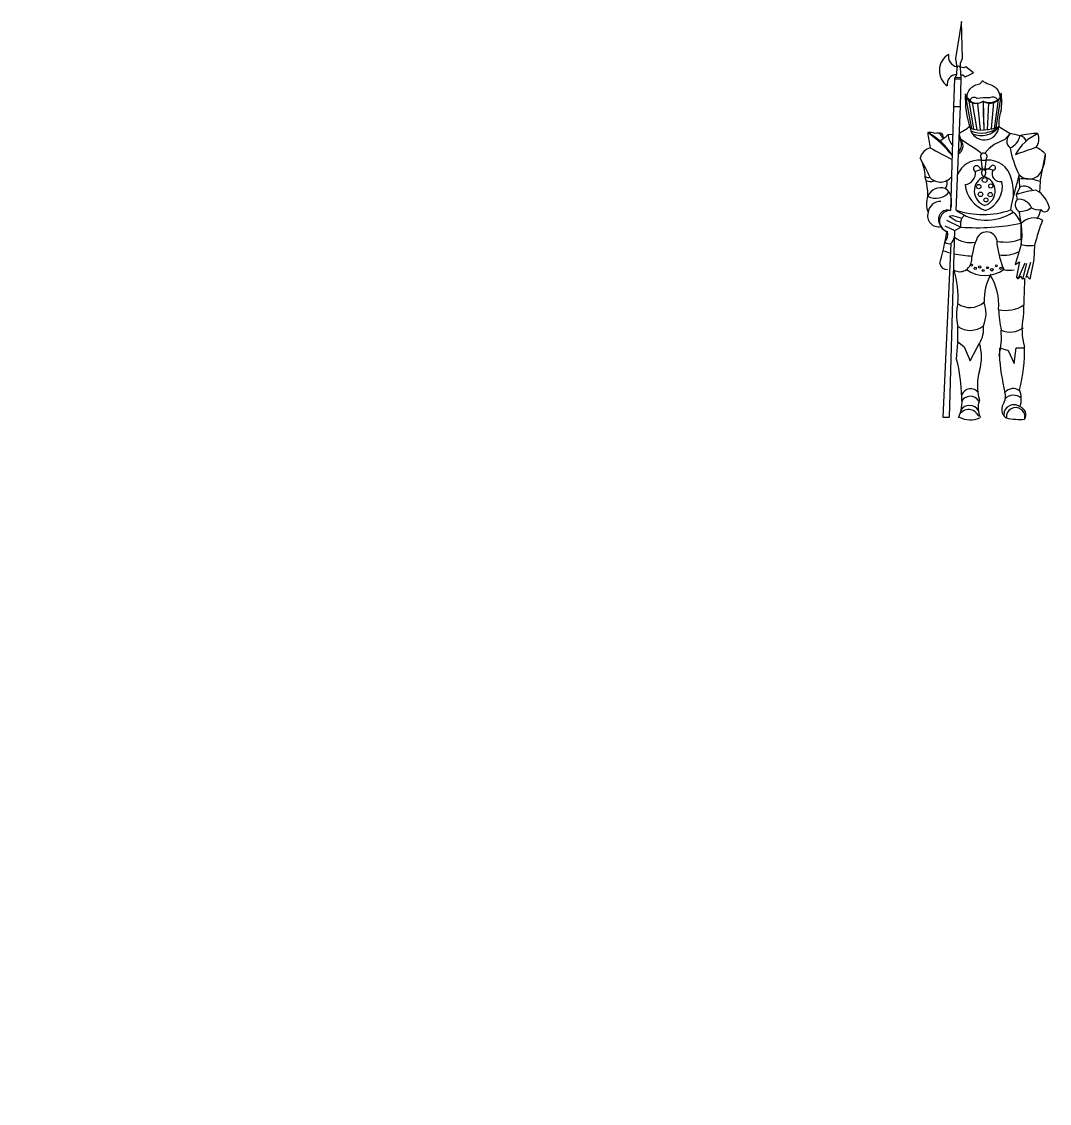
# Model space of a CAD drawing. Extents: x 0 to 1278, y 0 to 1345.
import ezdxf

# ---------------------------------------------------------------- set-up
doc = ezdxf.new("R2010")
doc.units = 0
doc.header["$LTSCALE"] = 10
doc.header["$MEASUREMENT"] = 0
doc.layers.get('0').update_dxf_attribs({"color": 3, "linetype": 'CONTINUOUS'})
doc.layers.add('3', color=3, linetype='CONTINUOUS')
doc.layers.add('7', color=7, linetype='CONTINUOUS')

# ---------------------------------------------------------------- blocks, each defined once
blk = doc.blocks.new('战士01')
at = {"layer": '3'}
for p, q in [((45.3, 435.7), (53.5, 435.3)), ((103, 417.3), (96.7, 374.8)), ((58.8, 413.7), (66.2, 373.6)), ((62.8, 408.5), (68.7, 373.1)), ((67.2, 406.2), (72.9, 372.3)), ((73.9, 405.3), (77.1, 371.9)), ((80.7, 408.3), (81.7, 372.3)), ((87.2, 405.5), (85.7, 372.5)), ((93.7, 406.6), (90.6, 373.6)), ((99.6, 409.7), (94.4, 374)), ((44, 401.4), (44, 401.4)), ((44, 401.4), (52.7, 401.3)), ((50.8, 366.2), (52.7, 361.3)), ((114.4, 367.6), (107.6, 360.3)), ((114.4, 367.6), (114.4, 367.6)), ((52.7, 361.3), (60.5, 355.9)), ((60.5, 355.9), (72.9, 348.1)), ((94.6, 354), (87.6, 348.9)), ((107.6, 360.3), (94.6, 354)), ((72.9, 348.1), (79.2, 343)), ((87.6, 348.9), (82.6, 343)), ((126.3, 301.1), (125.6, 316.4)), ((125.6, 316.4), (125.6, 316.4)), ((126.3, 301.1), (121.7, 291.5)), ((121.7, 291.5), (123.1, 285.9)), ((35.1, 260), (53.2, 251.5)), ((38.4, 265.1), (42.5, 265.9)), ((38.4, 265.1), (47.3, 259.2)), ((42.5, 265.9), (54.3, 262.6)), ((47.3, 259.2), (52.8, 258.1)), ((52.8, 258.1), (54.3, 262.6)), ((53.2, 251.5), (52.8, 258.1)), ((54.3, 262.6), (57.6, 266.2)), ((33.3, 253), (45.4, 247.1)), ((45.4, 247.1), (53.2, 251.5)), ((45.4, 247.1), (45.4, 247.1)), ((128.1, 229.9), (120.4, 204.9)), ((120.4, 204.9), (125.9, 208.2)), ((125.9, 208.2), (122.3, 189.5)), ((124.1, 187.3), (132.9, 207.1)), ((134.7, 206), (129.6, 186.9)), ((139.5, 207.5), (133.6, 188.4)), ((122.3, 189.5), (124.1, 187.3)), ((124.1, 187.3), (122.3, 189.5)), ((127.4, 190.6), (124.1, 187.3)), ((127, 190.2), (127.4, 190.6)), ((129.6, 186.9), (127.4, 190.6)), ((138.8, 186.6), (134.7, 191.3)), ((132.3, 187.4), (129.6, 186.9)), ((48.6, 109.7), (57.1, 102.4)), ((57.1, 102.4), (64.6, 85)), ((64.6, 85), (73.2, 101.7)), ((73.2, 101.7), (76.2, 106.9)), ((101.4, 101.2), (111.9, 98)), ((101.4, 89.8), (101.4, 101.2)), ((111.9, 98), (119.3, 81.7)), ((119.3, 81.7), (121.7, 101.2)), ((121.7, 101.2), (132.3, 101.2))]:
    blk.add_line(p, q, dxfattribs=at)
blk.add_lwpolyline([(46.1, 437.6), (53.4, 437.6)], dxfattribs=at)
for centre, radius in [((82.7, 309.9), 3.02), ((75.3, 301.8), 2.69), ((90.2, 302.5), 2.57), ((77.4, 292.2), 2.85), ((84.2, 285.2), 2.5), ((89.5, 291.9), 2.69), ((66.4, 204.3), 1.26), ((76.5, 201.9), 1.44), ((86.3, 200.9), 1.1), ((97.1, 203.3), 1.05), ((71, 200.2), 1.26), ((80.7, 197.4), 1.26), ((91.5, 198.4), 1.56), ((103.1, 200.2), 1.44)]:
    blk.add_circle(centre, radius, dxfattribs=at)
for centre, radius, start, end in [((50.3, 449.1), 2.43, 17.7176, 162.2824), ((63.9, 416.4), 5.37, 172.0565, 233.2337), ((89.1, 420), 14.6, 234.611, 347.6955), ((96, 416.5), 7.32, 293.8026, 11.8403), ((99.9, 416), 3.85, 335.6707, 31.0706), ((72, 419.7), 14.5, 204.1772, 306.9093), ((37.4, 380.2), 39.5, 42.8749, 53.9286), ((69.5, 407), 5.69, 51.2778, 158.0402), ((72.6, 419.6), 14, 243.3882, 305.0121), ((84.9, 313), 99.2, 87.8102, 96.8271), ((88.4, 424.3), 18, 244.4394, 306.0552), ((905.2, 413.4), 824.6, 180.3688, 182.8699), ((92.6, 405.6), 7.63, 33.5368, 121.1885), ((-25.4, 298.2), 79.9, 31.4549, 62.2335), ((-74.1, 246.2), 149.8, 38.7036, 54.9847), ((-78, 285.4), 133.1, 34.866, 38.4369), ((58.1, 367.5), 21, 183.1746, 224.1363), ((79.8, 423.2), 51.1, 252.4991, 293.5544), ((78.7, 401.3), 33, 246.3763, 310.8179), ((78.5, 391.8), 26.7, 245.2345, 324.5879), ((121.5, 358.7), 11.4, 128.4249, 230.5785), ((107.5, 367.7), 19, 290.7452, 351.2033), ((172.6, 313.9), 58.7, 113.8062, 151.602), ((123.6, 352.4), 12.7, 24.8155, 77.9342), ((755, 1713.3), 1551.3, 241.4993, 242.6435), ((39.7, 353.9), 14.1, 316.9511, 34.8676), ((44.5, 352.3), 11.2, 301.6375, 34.2483), ((245.8, 375.6), 134.1, 191.0471, 206.2273), ((-323.5, 1664.6), 1395.4, 288.5727, 289.6795), ((-162.3, 236.6), 192.9, 23.111, 31.379), ((81.1, 339.6), 3.76, 66.0472, 219.296), ((120.8, 336.4), 42.7, 178.9053, 198.1771), ((42.1, 336.8), 42.7, 341.2623, 0.5341), ((82.1, 339.5), 3.55, 318.5543, 81.7812), ((76, 305.5), 29.2, 85.7483, 156.9346), ((72.5, 324), 3.77, 50.1069, 246.9707), ((84.4, 290.6), 32.8, 75.3837, 113.9765), ((82.6, 331.9), 9.12, 213.5115, 326.4885), ((81.5, 379.8), 45.3, 265.7483, 274.2517), ((84.7, 319.1), 5.94, 138.3836, 235.3187), ((78, 319.2), 5.94, 304.1207, 41.0558), ((87, 305.1), 29.6, 14.1773, 94.0708), ((84.9, 334.6), 5.719789442082402e-13, 269.0411, 260.5377), ((92.9, 325.3), 3.08, 266.1225, 150.5384), ((12.7, 319), 5.92, 228.9518, 291.0565), ((27.6, 325.4), 18, 226.4445, 320.5432), ((25, 306.5), 11.2, 319.8135, 17.5393), ((56.6, 318.7), 14.6, 276.7777, 7.0593), ((88.8, 296.6), 19.1, 112.8468, 251.6728), ((77.3, 296.2), 18.5, 287.0455, 77.4741), ((101.8, 318), 10.1, 155.1777, 282.2112), ((618.9, 168.9), 514.9, 163.3637, 168.3623), ((54.3, 293.7), 64.2, 354.314, 16.9612), ((137.8, 328.7), 17.4, 225.3326, 332.1384), ((131.9, 251.8), 59.7, 70.6181, 94.7471), ((15.1, 321.3), 13.3, 245.3462, 290.7088), ((27.9, 283), 17.3, 70.7258, 156.9722), ((27.4, 287.1), 13.7, 6.8661, 63.1847), ((95.8, 307.7), 37.6, 185.3302, 251.4416), ((72.7, 302), 31.9, 290.4642, 11.0803), ((152.8, 211.6), 85.8, 93.7669, 111.2607), ((131.6, 288.8), 13.4, 36.4289, 113.4023), ((22, 308.8), 21.5, 242.2204, 320.3721), ((27.5, 268.2), 15.2, 87.1497, 174.6088), ((-9.7, 282.6), 51.1, 348.2482, 6.8661), ((130, 279.4), 9.46, 136.7778, 242.17), ((124.9, 268.7), 17.3, 23.6688, 96.1654), ((36.9, 260.9), 11.8, 73.1318, 185.5025), ((40, 258.7), 13.5, 88.51, 210.019), ((80.6, 370.2), 103.2, 251.2176, 289.2237), ((84.5, 321.3), 61.3, 232.6849, 303.3067), ((95.2, 243.6), 35, 20.4159, 56.3882), ((126.8, 294.4), 23.4, 266.973, 306.6305), ((-895.8, 96.8), 1036.1, 8.8318, 9.6829), ((149.8, 289.4), 16.5, 236.8117, 279.2648), ((45.8, 264.2), 21.2, 192.2306, 241.5774), ((72.5, 532.8), 282.1, 266.0636, 281.3784), ((248.9, 243.4), 121.5, 174.104, 186.3702), ((144, 241), 21.8, 61.1212, 137.0372), ((42.2, 242.5), 86.9, 351.6424, 8.8318), ((39.2, 258.3), 12.7, 210.019, 257.1105), ((21, 242.8), 15.7, 320.9387, 11.686), ((27.1, 243.8), 18.6, 316.9504, 12.0907), ((85, 232.2), 13.2, 351.1353, 147.0631), ((38.4, 238.1), 7.35, 225.3305, 287.9165), ((65.3, 265.6), 33.5, 232.8009, 279.7636), ((150.2, 203.5), 84.3, 154.8711, 176.0723), ((108.4, 287.5), 54.6, 258.7855, 291.5905), ((208.1, 243), 110.9, 186.6636, 203.5553), ((137.8, 260.6), 32.2, 252.5739, 282.3428), ((72.1, 345.9), 130.5, 251.5553, 255.7996), ((72.1, 345.9), 130.5, 257.7466, 267.956), ((105.9, 262.2), 45.7, 262.9192, 295.728), ((51.8, 210.3), 14.3, 239.3999, 355.9038), ((83.1, 231.6), 40.3, 235.0176, 305.4611), ((113.6, 222.5), 24.8, 253.1597, 283.7478), ((64.5, 177.3), 25.8, 233.6856, 312.0321), ((109.5, 186.1), 38.2, 255.1735, 305.1529), ((64.6, 149.4), 26.3, 234.3138, 308.6201), ((113.9, 149.9), 28.9, 247.8252, 305.578), ((64.6, 28.6), 12.5, 30.9934, 151.2953), ((65.2, 38.4), 12.1, 37.4013, 156.8313), ((117.9, 37.8), 12.9, 51.9373, 139.1933), ((118.6, 27.7), 14.7, 49.6556, 135.3173), ((63.7, 17), 12.8, 29.6281, 148.1281), ((118.9, 18.2), 12.5, 51.9173, 180.2618), ((121.1, 15.5), 11.6, 345.2445, 186.5943), ((123.5, 18.1), 10.4, 327.724, 72.7718), ((62.7, 11.3), 13.4, 19.8603, 152.521)]:
    blk.add_arc(centre, radius, start, end, dxfattribs=at)
at = {"layer": '7'}
for p, q in [((37.1, 366.4), (43.4, 367)), ((100.3, 376.3), (114.4, 367.6)), ((151.7, 308.1), (158.4, 342.1)), ((151.7, 308.1), (150.7, 294.7)), ((45.3, 247.7), (38.7, 15)), ((40.7, 231.1), (30.5, 15)), ((144.7, 229.1), (143.9, 211.2)), ((143.9, 211.2), (138.8, 186.6)), ((30.5, 15), (38.7, 15))]:
    blk.add_line(p, q, dxfattribs=at)
for points in [[(47.4, 272.5), (52.7, 401.3), (53.5, 436.8), (52.4, 449.3), (52.4, 455.3), (55.1, 461.2), (54, 506.9), (46.4, 461.2), (48.1, 450.4), (47.5, 441.1), (45.3, 435.7), (45.1, 435.7), (44, 401.4), (40.3, 272.2)], [(53.1, 440.9), (55.6, 440.6), (58.3, 438.3), (64.6, 441.2), (68.9, 443.1), (59.2, 450.5), (56.9, 449.6), (52.4, 450.3)], [(53.5, 436.8), (53.5, 436.8)]]:
    blk.add_lwpolyline(points, dxfattribs=at)
blk.add_lwpolyline([(60.7, 412.1, -0.386153), (74.8, 429.1, 0.240652), (79.8, 433.5, 0.07905), (87.6, 429.1, -0.363858), (101.9, 412.1)], format="xyb", dxfattribs=at)
for centre, radius, start, end in [((49.7, 446), 23.4, 120.7303, 234.4919), ((50.3, 463.5), 12.8, 168.4, 259.9854), ((47.9, 429.1), 12, 91.715, 190.3604), ((175, 411.5), 116.5, 177.2072, 198.5187), ((30.2, 407.9), 73.7, 350.9957, 7.8904), ((147.9, 380), 47.8, 160.0211, 184.3757), ((9.8, 446.9), 88.8, 297.7803, 307.8121), ((14.1, 349.8), 19.2, 69.8429, 96.5959), ((201.6, 388.8), 190.8, 185.9758, 191.7294), ((24.6, 350.7), 17.6, 72.1132, 102.6881), ((3.7, 401), 48.1, 298.6325, 313.9087), ((18.1, 361.8), 13.1, 358.8215, 25.3972), ((82.2, 377.9), 18.1, 191.0674, 354.986), ((100, 282), 86.9, 72.3751, 80.4369), ((146.2, 296.8), 70.9, 87.8545, 106.378), ((132.6, 361.3), 17.5, 322.369, 21.0164), ((20, 332.7), 18.1, 106.5999, 165.7357), ((129.4, 313.8), 40.6, 44.3727, 65.2591), ((-38.7, 313.3), 47.5, 0.1173, 29.9939), ((109.5, 342.8), 48.9, 333.0542, 359.2828), ((-75.7, 290), 87.7, 359.8353, 15.4847), ((129.7, 267.6), 34.3, 13.4805, 59.4201), ((36.9, 280.1), 26.7, 158.8227, 203.19), ((25, 265.3), 13.4, 161.2591, 283.9384), ((105.4, 285.1), 48.6, 331.3679, 345.7852), ((157.3, 276.4), 5.83, 214.0415, 352.1951), ((406.6, 162.6), 270.2, 158.8442, 165.7363), ((-449.8, 333.5), 493.4, 345.0368, 349.7354), ((35.5, 207.3), 8.68, 188.0208, 276.2981), ((-57.4, 165.4), 107, 355.2045, 17.7158), ((158.8, 158.6), 77, 153.409, 180.3759), ((35.9, 156.1), 64.2, 353.848, 33.7431), ((20998.6, -544.8), 20879.2, 177.99024, 178.12197), ((110.2, 142.3), 62.5, 166.8498, 193.1502), ((45.9, 144.5), 38.4, 335.9802, 20.8336), ((373.2, 170.2), 274.2, 184.3933, 189.8742), ((199.4, 124.2), 70.4, 167.4693, 197.6266), ((-215.5, 118.3), 264.9, 353.3024, 2.1107), ((49.3, 124.4), 32, 326.8767, 8.0356), ((14.3, 114.6), 89.1, 345.4603, 5.5006), ((21, 89.8), 57.7, 342.7774, 17.2226), ((-55.3, 98.4), 187.6, 344.7966, 1.364), ((-148.8, 36.2), 203, 1.1291, 14.5967), ((420.5, 119.1), 321.1, 184.7937, 193.1734), ((142.6, 54.5), 68.9, 164.6076, 195.3924), ((87.5, 41.1), 20.9, 339.189, 13.1734), ((99.7, 37.6), 28.5, 340.4383, 23.9724), ((9.5, 34.1), 45, 334.4837, 7.8412), ((101.1, 26.9), 26.7, 159.693, 207.2557), ((117, 25), 13.2, 138.7974, 235.4701), ((64.7, 41.4), 29.6, 242.5429, 293.5789), ((126.5, 92.4), 80, 257.7107, 274.1281)]:
    blk.add_arc(centre, radius, start, end, dxfattribs=at)

msp = doc.modelspace()

# ---------------------------------------------------------------- block references
msp.add_blockref('战士01', (1114.5, 837.8))

doc.saveas('drawing.dxf')
